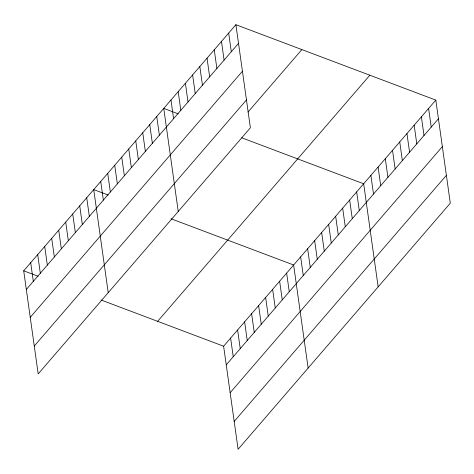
<?xml version="1.0" encoding="UTF-8"?>
<svg xmlns="http://www.w3.org/2000/svg" width="474" height="474" viewBox="0 0 474 474"><rect width="100%" height="100%" fill="white"/><g stroke="black" fill="none" stroke-linecap="round" stroke-linejoin="round"><path stroke-width="0.71" d="M235.898 24.713L250.385 127.79L38.187 373.897L23.7 270.82L235.898 24.713L435.813 100.103L450.3 203.18L238.102 449.287L223.615 346.21L435.813 100.103M26.325 289.472L238.523 43.365M30.235 317.337L242.439 71.224M34.27 346.038L246.468 99.931M248.003 112.065L301.873 49.586M157.641 321.331L369.839 75.224M226.234 364.861L438.432 118.755M230.151 392.727L442.349 146.614M234.186 421.427L446.384 175.321M178.183 113.831L163.749 108.386L178.236 211.469M241.716 137.792L363.665 183.776L378.151 286.859M108.155 195.045L93.728 189.606L108.214 292.683M171.025 218.751L293.637 264.996L308.13 368.073M23.7 270.82L38.133 276.259M100.998 299.971L223.615 346.21M428.597 108.469L431.221 127.121M421.386 116.835L424.005 135.493M414.169 125.201L416.788 143.859M406.953 133.573L409.577 152.225M399.742 141.939L402.361 160.591M392.525 150.305L395.144 168.963M385.309 158.672L387.933 177.329M378.092 167.044L380.717 185.695M370.881 175.41L373.5 194.062M356.661 191.899L359.286 210.551M349.658 200.022L352.283 218.674M342.661 208.139L345.279 226.797M335.657 216.263L338.276 234.92M328.654 224.386L331.273 243.038M321.65 232.509L324.269 251.161M314.647 240.626L317.272 259.284M307.644 248.749L310.269 267.407M300.64 256.872L303.265 275.524M286.64 273.113L289.259 291.771M279.636 281.236L282.255 299.894M272.633 289.359L275.252 308.011M228.681 33.079L231.306 51.731M265.63 297.476L268.248 316.134M221.471 41.445L224.089 60.103M258.626 305.6L261.251 324.257M251.623 313.723L254.248 332.375M214.254 49.811L216.879 68.469M244.62 321.846L247.244 340.498M207.037 58.184L209.662 76.835M237.616 329.963L240.241 348.621M199.827 66.55L202.445 85.202M230.619 338.086L233.238 356.744M192.61 74.916L195.235 93.574M185.393 83.282L188.018 101.94M178.183 91.654L180.801 110.306M170.966 100.02L173.591 118.678M156.746 116.509L159.371 135.167M149.748 124.632L152.367 143.284M142.745 132.75L145.364 151.407M135.742 140.873L138.361 159.531M128.738 148.996L131.363 167.648M121.735 157.119L124.36 175.771M114.732 165.236L117.356 183.894M107.728 173.36L110.353 192.017M100.731 181.483L103.35 200.135M86.724 197.723L89.343 216.381M79.721 205.846L82.34 224.504M72.718 213.97L75.342 232.621M65.714 222.087L68.339 240.745M58.711 230.21L61.336 248.868M51.707 238.333L54.332 256.985M44.71 246.456L47.329 265.108M37.707 254.574L40.326 273.231M30.703 262.697L33.322 281.355"/></g></svg>
